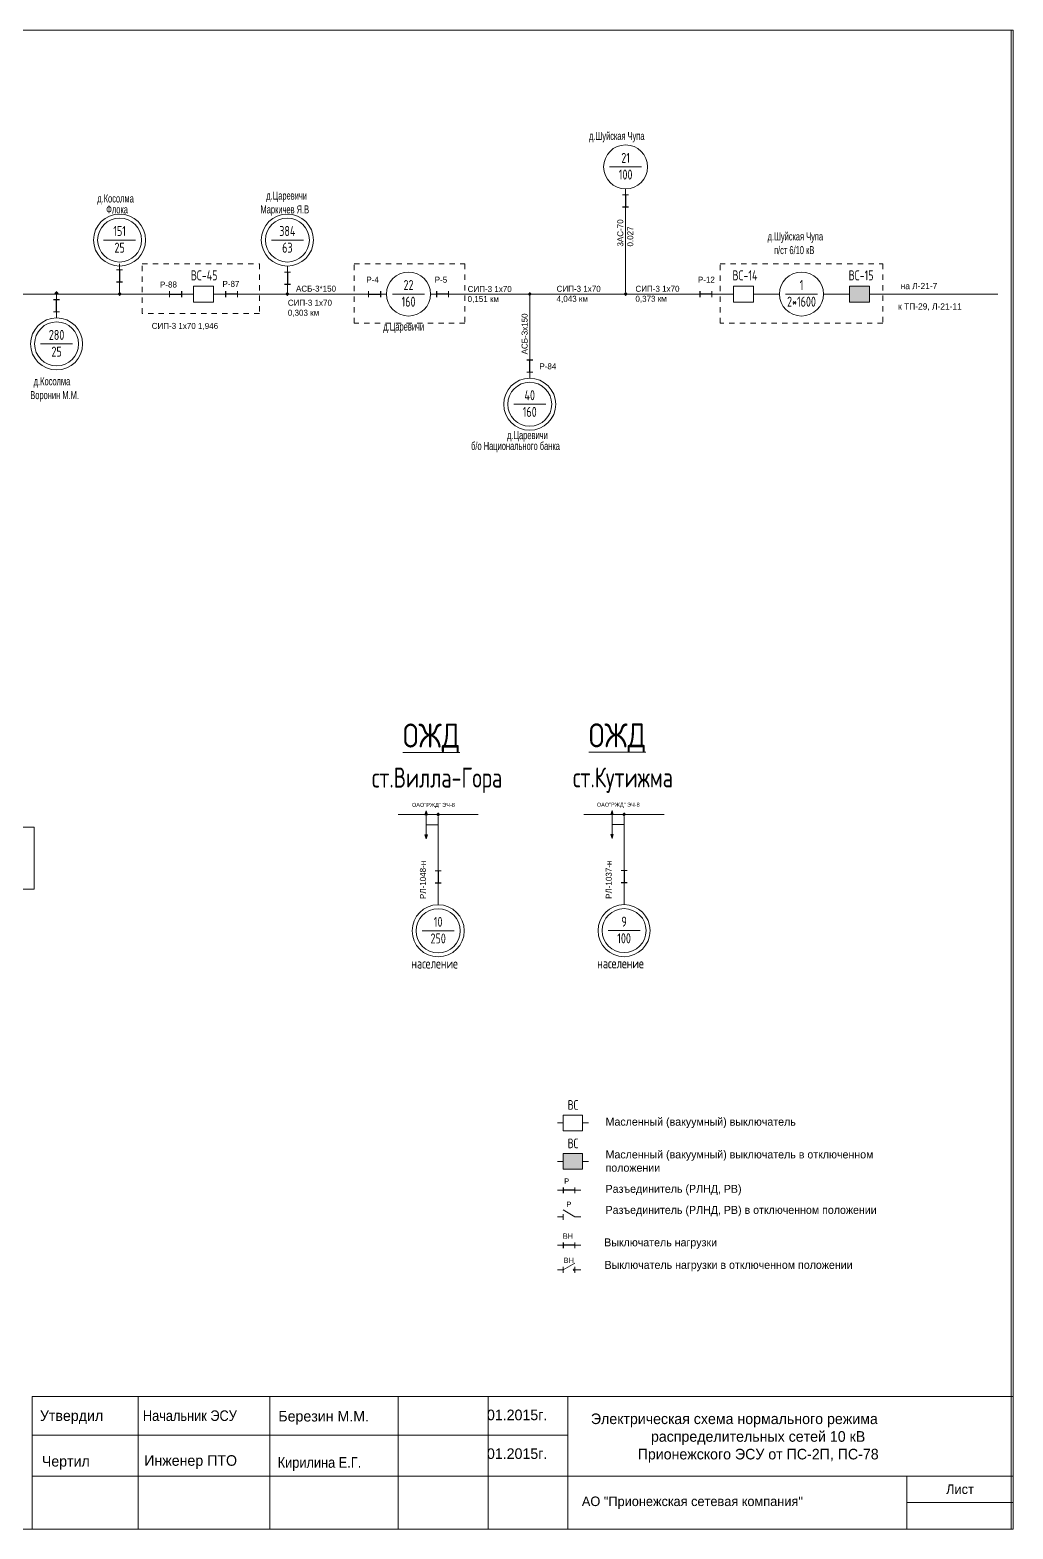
# Model space of a CAD drawing. Header units: millimetres. Extents: x 11 to 409, y 3 to 285.
# Drawn here: x 223.6 to 409, y 2.6 to 285.5 of the extents above; entities that cross this region are included whole.
import ezdxf
from ezdxf.enums import TextEntityAlignment as Align

# ---------------------------------------------------------------- set-up
doc = ezdxf.new("R2010")
doc.units = ezdxf.units.MM
doc.linetypes.add('JIS_02_1.0', pattern=[2, 1, -1])
for name, color, linetype, lineweight in [('10_КВ', 250, 'Continuous', 18), ('АТРИБУТЫ', 7, 'Continuous', 13), ('РАЗЪЕД_РУБИЛЬН', 150, 'Continuous', 13), ('ТЕКСТ', 7, 'Continuous', 13)]:
    doc.layers.add(name, color=color, linetype=linetype, lineweight=lineweight)
doc.layers.add('Слой1', color=7, linetype='Continuous', lineweight=13, plot=False)
doc.layers.add('СХ_ОПЕРАТИВНАЯ', color=10, linetype='Continuous')
doc.layers.add('ШУНТ_РАЗЪЕД', color=161, linetype='Continuous')
doc.styles.add('ATTRIB', font='txt.shx', dxfattribs={"width": 0.7, "height": 5})
doc.styles.add('PRINADLEGNOST', font='txt.shx', dxfattribs={"width": 0.7, "height": 7})
doc.styles.add('МП', font='txt.shx', dxfattribs={"width": 0.7, "height": 2.5})
doc.styles.add('ПС', font='txt.shx', dxfattribs={"width": 0.8, "height": 12})
doc.styles.add('ТЕКСТ_МОДЕЛИ', font='txt.shx', dxfattribs={"width": 0.7, "height": 5})

# ---------------------------------------------------------------- blocks, each defined once
blk = doc.blocks.new('ОТВЕТВЛЕНИЕ')
at = {"color": 0, "linetype": 'ByBlock'}
blk.add_solid([(0, 1.06), (1.06, 0), (-1.06, 0), (0, -1.06)], dxfattribs=at)
blk = doc.blocks.new('ВЫКЛЮЧАТЕЛЬ')
at = {"color": 0, "linetype": 'ByBlock'}
for p, q in [((0, 0), (0, -3)), ((0, -13), (0, -16))]:
    blk.add_line(p, q, dxfattribs=at)
blk.add_lwpolyline([(-4, -3), (4, -3), (4, -13), (-4, -13)], close=True, dxfattribs=at)
at = {"layer": 'АТРИБУТЫ', "style": 'ATTRIB', "width": 0.7}
blk.add_attdef('ДИСП_НОМ', text='', height=5, dxfattribs=at).set_placement((-6, -8), align=Align.MIDDLE_RIGHT)
at = {"layer": 'АТРИБУТЫ', "style": 'ATTRIB', "width": 0.7, "flags": 1}
blk.add_attdef('КОД', text='', height=5, dxfattribs=at).set_placement((-6, -14), align=Align.MIDDLE_RIGHT)
blk = doc.blocks.new('РАЗЪЕДИНИТЕЛЬ')
at = {"color": 0, "linetype": 'ByBlock'}
for p, q in [((0, 0), (0, -3)), ((0, -9), (0, -12))]:
    blk.add_line(p, q, dxfattribs=at)
at = {"layer": 'РАЗЪЕД_РУБИЛЬН', "color": 0, "linetype": 'ByBlock'}
blk.add_line((-1.5, -3), (1.5, -3), dxfattribs=at)
at = {"layer": 'СХ_ОПЕРАТИВНАЯ', "color": 0, "linetype": 'ByBlock'}
blk.add_line((-1.5, -9), (1.5, -9), dxfattribs=at)
at = {"layer": 'ШУНТ_РАЗЪЕД', "color": 0}
blk.add_line((0, -3), (0, -9), dxfattribs=at)
at = {"layer": 'РАЗЪЕД_РУБИЛЬН', "color": 7, "style": 'ATTRIB', "width": 0.7}
blk.add_attdef('ДИСП_НОМ', text='', height=5, dxfattribs=at).set_placement((-4.75, -6), align=Align.MIDDLE_RIGHT)
at = {"layer": 'РАЗЪЕД_РУБИЛЬН', "color": 7, "style": 'ATTRIB', "width": 0.7, "flags": 1}
blk.add_attdef('КОД', text='', height=5, dxfattribs=at).set_placement((-4.75, -12), align=Align.MIDDLE_RIGHT)
blk = doc.blocks.new('ТРАНСФ_ПОДСТ')
at = {"color": 7}
blk.add_line((-8, -11), (8, -11), dxfattribs=at)
at = {"color": 0}
blk.add_circle((0, -11), 11, dxfattribs=at)
at = {"layer": 'АТРИБУТЫ', "style": 'ATTRIB', "width": 0.7, "flags": 4}
for tag, p in [('OBOZN', (0, -9)), ('MOCHNOCT', (0, -17.33))]:
    blk.add_attdef(tag, text='', height=5, dxfattribs=at).set_placement(p, align=Align.CENTER)
at = {"layer": 'АТРИБУТЫ', "style": 'ТЕКСТ_МОДЕЛИ', "width": 0.7}
blk.add_attdef('MESTO_1', text='', height=5, dxfattribs=at).set_placement((14, -11), align=Align.BOTTOM_LEFT)
blk.add_attdef('MESTO_2', text='', height=5, dxfattribs=at).set_placement((14, -12), align=Align.TOP_LEFT)
blk = doc.blocks.new('НАЗВАНИЕ_ОБЪЕКТА')
at = {"layer": 'АТРИБУТЫ'}
for tag, height, style, width, p in [('НОМЕР-ПС', 12, 'ПС', 0.8, (0, 0)), ('МЕСТОПОЛОЖЕНИЕ', 10, 'МП', 0.7, (0, -22)), ('ПРИНАДЛЕЖНОСТЬ', 7, 'PRINADLEGNOST', 0.7, (0, -37))]:
    blk.add_attdef(tag, text='', height=height, dxfattribs=dict(at, style=style, width=width)).set_placement(p, align=Align.TOP_CENTER)

msp = doc.modelspace()

# ---------------------------------------------------------------- hatches: boundary and pattern name
at = {"layer": '10_КВ'}
h = msp.add_hatch(color=7, dxfattribs=at)
h.dxf.hatch_style = 1
h.paths.add_polyline_path([(381.96, 234.14), (381.96, 237.16), (378.19, 237.16), (378.19, 234.14)])
edge = h.paths.add_edge_path()
edge.add_line((378.19, 235.65), (377.06, 235.65))
edge = h.paths.add_edge_path()
edge.add_line((383.1, 235.65), (381.96, 235.65))
h.paths.add_polyline_path([(376.52, 237.75), (383.19, 237.75), (383.19, 240.58), (376.52, 240.58)], flags=9)
h = msp.add_hatch(color=256, dxfattribs=at)
h.paths.add_polyline_path([(298.32, 138.15), (298.32, 137.4), (298.55, 137.4)])
h.paths.add_polyline_path([(298.32, 138.15), (298.1, 137.4), (298.32, 137.4)])
h.paths.add_polyline_path([(298.55, 133.62), (298.32, 133.62), (298.32, 132.87)])
h.paths.add_polyline_path([(298.32, 133.62), (298.1, 133.62), (298.32, 132.87)])
h = msp.add_hatch(color=256, dxfattribs=at)
h.paths.add_polyline_path([(333.4, 138.19), (333.4, 137.43), (333.62, 137.43)])
h.paths.add_polyline_path([(333.4, 138.19), (333.17, 137.43), (333.4, 137.43)])
h.paths.add_polyline_path([(333.62, 133.66), (333.4, 133.66), (333.4, 132.9)])
h.paths.add_polyline_path([(333.4, 133.66), (333.17, 133.66), (333.4, 132.9)])
msp.add_hatch(color=7, dxfattribs=at).paths.add_polyline_path([(324.19, 73.44), (324.19, 70.52), (327.84, 70.52), (327.84, 73.44)])

# ---------------------------------------------------------------- linework, layer by layer
at = {"layer": '10_КВ', "color": 7}
for p, q in [((335.95, 236.8), (335.95, 250.96)), ((218.43, 235.65), (251.67, 235.65)), ((228.61, 231.51), (228.61, 235.64)), ((240.5, 235.65), (240.5, 236.8)), ((240.5, 235.65), (248.77, 235.65)), ((263.87, 235.65), (272.14, 235.65)), ((272.14, 235.65), (272.14, 236.4)), ((272.14, 235.65), (286.32, 235.65)), ((303.68, 235.65), (317.86, 235.65)), ((317.86, 235.65), (335.95, 235.65)), ((317.86, 235.65), (317.86, 234.89)), ((317.86, 224.29), (317.86, 234.89)), ((335.95, 236.05), (335.95, 236.8)), ((335.95, 235.65), (355.16, 235.65)), ((361.2, 235.65), (364.98, 235.65)), ((373.28, 235.65), (377.06, 235.65)), ((383.1, 235.65), (406.19, 235.65)), ((326.38, 61.5), (324.2, 62.81)), ((323.1, 61.5), (324.19, 61.5)), ((324.19, 61.5), (324.19, 62.05)), ((324.19, 61.5), (324.19, 60.95)), ((326.38, 61.5), (327.48, 61.5)), ((323.1, 51.51), (324.19, 51.51)), ((324.19, 51.51), (326.4, 52.75)), ((324.19, 50.96), (324.19, 52.06)), ((326.38, 50.96), (326.38, 52.06)), ((327.48, 51.51), (326.38, 51.51)), ((409.03, 27.61), (224.03, 27.61)), ((224.03, 27.61), (224.03, 2.61)), ((243.98, 27.61), (243.98, 2.61)), ((268.86, 27.61), (268.86, 2.61)), ((293.03, 27.61), (293.03, 2.61)), ((310.03, 27.61), (310.03, 2.61)), ((325.03, 27.61), (325.03, 2.61)), ((325.03, 20.3), (224.03, 20.3)), ((409.03, 12.61), (224.03, 12.61)), ((389.03, 2.61), (389.03, 12.61)), ((389.03, 7.61), (409.03, 7.61))]:
    msp.add_line(p, q, dxfattribs=at)
at = {"layer": '10_КВ'}
for p, q in [((293.02, 137.42), (308.13, 137.42)), ((298.32, 138.15), (298.1, 137.4)), ((298.1, 137.4), (298.55, 137.4)), ((298.32, 132.87), (298.32, 138.15)), ((298.32, 138.15), (298.55, 137.4)), ((300.59, 137.02), (300.59, 127.95)), ((328.09, 137.45), (343.2, 137.45)), ((333.4, 138.19), (333.17, 137.43)), ((333.17, 137.43), (333.62, 137.43)), ((333.4, 132.9), (333.4, 138.19)), ((333.4, 138.19), (333.62, 137.43)), ((335.66, 137.05), (335.66, 127.99)), ((152.19, 135.07), (224.35, 135.07)), ((224.35, 123.36), (224.35, 135.07)), ((298.32, 132.87), (298.1, 133.62)), ((298.1, 133.62), (298.55, 133.62)), ((298.32, 135.51), (300.59, 135.51)), ((298.32, 132.87), (298.55, 133.62)), ((333.4, 132.9), (333.17, 133.66)), ((333.17, 133.66), (333.62, 133.66)), ((333.4, 135.54), (335.66, 135.54)), ((333.4, 132.9), (333.62, 133.66)), ((220.57, 123.36), (224.35, 123.36)), ((300.59, 123.42), (300.59, 120.4)), ((335.66, 123.46), (335.66, 120.43))]:
    msp.add_line(p, q, dxfattribs=at)
at = {"layer": '10_КВ', "linetype": 'Continuous'}
msp.add_lwpolyline([(11.38, 2.61), (409.03, 2.61), (409.03, 285.47), (11.38, 285.47)], close=True, dxfattribs=at)
at = {"layer": '10_КВ', "color": 7, "linetype": 'JIS_02_1.0'}
for points in [[(244.76, 241.34), (266.86, 241.34), (266.86, 231.98), (244.76, 231.98)], [(284.74, 241.34), (305.63, 241.34), (305.63, 230.17), (284.74, 230.17)], [(353.76, 241.34), (384.49, 241.34), (384.49, 230.17), (353.76, 230.17)]]:
    msp.add_lwpolyline(points, close=True, dxfattribs=at)
at = {"layer": '10_КВ', "color": 7}
for centre, radius in [((240.5, 245.84), 4.91), ((272.14, 245.84), 4.91), ((228.61, 226.23), 4.91), ((317.86, 214.85), 4.91), ((300.59, 115.49), 4.91), ((335.66, 115.52), 4.91), ((326.23, 51.51), 0.154)]:
    msp.add_circle(centre, radius, dxfattribs=at)
at = {"layer": 'Слой1', "color": 3}
msp.add_lwpolyline([(408.7, 2.61), (408.7, 285.47)], dxfattribs=at)

# ---------------------------------------------------------------- block references
at = {"layer": '10_КВ', "color": 7}
ref = msp.add_blockref('ТРАНСФ_ПОДСТ', (335.95, 263.79), dxfattribs=dict(at, xscale=0.3774605460278821, yscale=0.3774605460278821, zscale=0.3774605460278821))
ref.add_attrib('MESTO_1', 'д.Шуйская Чупа', dxfattribs={"layer": 'АТРИБУТЫ', "height": 1.5098, "width": 0.7}).set_placement((329.04, 264.27), align=Align.BOTTOM_LEFT)
ref.add_attrib('OBOZN', '21', dxfattribs={"layer": 'АТРИБУТЫ', "height": 1.887, "style": 'ATTRIB', "width": 0.7, "flags": 4}).set_placement((335.95, 260.4), align=Align.CENTER)
ref.add_attrib('MOCHNOCT', '100', dxfattribs={"layer": 'АТРИБУТЫ', "height": 1.887, "style": 'ATTRIB', "width": 0.7, "flags": 4}).set_placement((335.95, 257.25), align=Align.CENTER)
ref = msp.add_blockref('ТРАНСФ_ПОДСТ', (272.14, 249.99), dxfattribs=dict(at, xscale=0.3774605460278821, yscale=0.3774605460278821, zscale=0.3774605460278821))
ref.add_attrib('MESTO_1', 'д.Царевичи', dxfattribs={"layer": 'АТРИБУТЫ', "height": 1.51, "width": 0.7}).set_placement((268.15, 253.01), align=Align.BOTTOM_LEFT)
ref.add_attrib('MESTO_2', 'Маркичев Я.В', dxfattribs={"layer": 'АТРИБУТЫ', "height": 1.5098, "width": 0.7}).set_placement((267.07, 252.37), align=Align.TOP_LEFT)
ref.add_attrib('OBOZN', '384', dxfattribs={"layer": 'АТРИБУТЫ', "height": 1.887, "style": 'ATTRIB', "width": 0.7, "flags": 4}).set_placement((272.14, 246.6), align=Align.CENTER)
ref.add_attrib('MOCHNOCT', '63', dxfattribs={"layer": 'АТРИБУТЫ', "height": 1.887, "style": 'ATTRIB', "width": 0.7, "flags": 4}).set_placement((272.14, 243.45), align=Align.CENTER)
at = {"layer": '10_КВ', "color": 7, "xscale": 0.3774605460278821, "yscale": 0.3774605460278821, "zscale": 0.3774605460278821}
for name, p in [('РАЗЪЕДИНИТЕЛЬ', (335.95, 255.49)), ('РАЗЪЕДИНИТЕЛЬ', (240.5, 241.33)), ('РАЗЪЕДИНИТЕЛЬ', (272.14, 240.93)), ('ОТВЕТВЛЕНИЕ', (228.59, 235.79)), ('ОТВЕТВЛЕНИЕ', (240.5, 235.65)), ('ОТВЕТВЛЕНИЕ', (272.14, 235.65)), ('ОТВЕТВЛЕНИЕ', (317.87, 235.65)), ('ОТВЕТВЛЕНИЕ', (335.95, 235.65))]:
    msp.add_blockref(name, p, dxfattribs=at)
at = {"layer": '10_КВ', "color": 7}
ref = msp.add_blockref('ТРАНСФ_ПОДСТ', (240.5, 249.99), dxfattribs=dict(at, xscale=0.3774605460278821, yscale=0.3774605460278821, zscale=0.3774605460278821))
ref.add_attrib('MESTO_1', 'д.Косолма', dxfattribs={"layer": 'АТРИБУТЫ', "height": 1.51, "width": 0.7}).set_placement((236.27, 252.47), align=Align.BOTTOM_LEFT)
ref.add_attrib('MESTO_2', 'Флока', dxfattribs={"layer": 'АТРИБУТЫ', "height": 1.51, "width": 0.7}).set_placement((237.97, 252.37), align=Align.TOP_LEFT)
ref.add_attrib('OBOZN', '151', dxfattribs={"layer": 'АТРИБУТЫ', "height": 1.887, "style": 'ATTRIB', "width": 0.7, "flags": 4}).set_placement((240.5, 246.6), align=Align.CENTER)
ref.add_attrib('MOCHNOCT', '25', dxfattribs={"layer": 'АТРИБУТЫ', "height": 1.887, "style": 'ATTRIB', "width": 0.7, "flags": 4}).set_placement((240.5, 243.45), align=Align.CENTER)
ref = msp.add_blockref('ТРАНСФ_ПОДСТ', (369.13, 239.8), dxfattribs=dict(at, xscale=0.3774605460278821, yscale=0.3774605460278821, zscale=0.3774605460278821))
ref.add_attrib('MESTO_1', 'д.Шуйская Чупа', dxfattribs={"layer": 'АТРИБУТЫ', "height": 1.5098, "width": 0.7}).set_placement((362.73, 245.31), align=Align.BOTTOM_LEFT)
ref.add_attrib('MESTO_2', 'п/ст 6/10 кВ', dxfattribs={"layer": 'АТРИБУТЫ', "height": 1.5098, "width": 0.7}).set_placement((363.94, 244.69), align=Align.TOP_LEFT)
ref.add_attrib('OBOZN', '1', dxfattribs={"layer": 'АТРИБУТЫ', "height": 1.89, "style": 'ATTRIB', "width": 0.7, "flags": 4}).set_placement((369.13, 236.4), align=Align.CENTER)
ref.add_attrib('MOCHNOCT', '2*1600', dxfattribs={"layer": 'АТРИБУТЫ', "height": 1.887, "style": 'ATTRIB', "width": 0.7, "flags": 4}).set_placement((369.13, 233.26), align=Align.CENTER)
ref = msp.add_blockref('ВЫКЛЮЧАТЕЛЬ', (259.34, 235.65), dxfattribs=dict(at, xscale=-0.3774605460280221, yscale=0.3774605460280221, zscale=0.3774605460280444, rotation=270))
ref.add_attrib('ДИСП_НОМ', 'ВС-45', dxfattribs={"layer": 'АТРИБУТЫ', "height": 1.887, "style": 'ATTRIB', "width": 0.7}).set_placement((258.96, 239.17), align=Align.MIDDLE_RIGHT)
ref = msp.add_blockref('ТРАНСФ_ПОДСТ', (295, 239.8), dxfattribs=dict(at, xscale=0.3774605460278821, yscale=0.3774605460278821, zscale=0.3774605460278821))
ref.add_attrib('MESTO_1', 'д.Царевичи', dxfattribs={"layer": 'АТРИБУТЫ', "height": 1.51, "width": 0.7}).set_placement((290.25, 228.3), align=Align.BOTTOM_LEFT)
ref.add_attrib('OBOZN', '22', dxfattribs={"layer": 'АТРИБУТЫ', "height": 1.887, "style": 'ATTRIB', "width": 0.7, "flags": 4}).set_placement((295, 236.4), align=Align.CENTER)
ref.add_attrib('MOCHNOCT', '160', dxfattribs={"layer": 'АТРИБУТЫ', "height": 1.887, "style": 'ATTRIB', "width": 0.7, "flags": 4}).set_placement((295, 233.26), align=Align.CENTER)
ref = msp.add_blockref('ВЫКЛЮЧАТЕЛЬ', (361.2, 235.65), dxfattribs=dict(at, xscale=-0.3774605460280221, yscale=0.3774605460280221, zscale=0.3774605460280444, rotation=270))
ref.add_attrib('ДИСП_НОМ', 'ВС-14', dxfattribs={"layer": 'АТРИБУТЫ', "height": 1.887, "style": 'ATTRIB', "width": 0.7}).set_placement((360.83, 239.17), align=Align.MIDDLE_RIGHT)
ref = msp.add_blockref('ВЫКЛЮЧАТЕЛЬ', (383.1, 235.65), dxfattribs=dict(at, xscale=-0.3774605460280221, yscale=0.3774605460280221, zscale=0.3774605460280444, rotation=270))
ref.add_attrib('ДИСП_НОМ', 'ВС-15', dxfattribs={"layer": 'АТРИБУТЫ', "height": 1.887, "style": 'ATTRIB', "width": 0.7}).set_placement((382.72, 239.17), align=Align.MIDDLE_RIGHT)
for p, xscale, yscale, zscale, rotation in [((228.61, 231.14), 0.3774605460278821, 0.3774605460278821, 0.3774605460278821, 180), ((248.77, 235.65), -0.3774605460280221, 0.3774605460280221, 0.3774605460280444, 90), ((263.87, 235.65), 0.3774605460280221, 0.3774605460280221, 0.3774605460280221, 270), ((286.32, 235.65), -0.3774605460280221, 0.3774605460280221, 0.3774605460280444, 90), ((303.68, 235.65), 0.3774605460280221, 0.3774605460280221, 0.3774605460280221, 270), ((353.32, 235.65), 0.3774605460280221, 0.3774605460280221, 0.3774605460280221, 270), ((317.86, 219.76), 0.3774605460278821, 0.3774605460278821, 0.3774605460278821, 180)]:
    msp.add_blockref('РАЗЪЕДИНИТЕЛЬ', p, dxfattribs=dict(at, xscale=xscale, yscale=yscale, zscale=zscale, rotation=rotation))
ref = msp.add_blockref('ТРАНСФ_ПОДСТ', (228.61, 230.39), dxfattribs=dict(at, xscale=0.3774605460278821, yscale=0.3774605460278821, zscale=0.3774605460278821))
ref.add_attrib('MESTO_1', 'д.Косолма', dxfattribs={"layer": 'АТРИБУТЫ', "height": 1.51, "width": 0.7}).set_placement((224.29, 217.98), align=Align.BOTTOM_LEFT)
ref.add_attrib('MESTO_2', 'Воронин М.М.', dxfattribs={"layer": 'АТРИБУТЫ', "height": 1.5098, "width": 0.7}).set_placement((223.64, 217.33), align=Align.TOP_LEFT)
ref.add_attrib('OBOZN', '280', dxfattribs={"layer": 'АТРИБУТЫ', "height": 1.887, "style": 'ATTRIB', "width": 0.7, "flags": 4}).set_placement((228.61, 226.99), align=Align.CENTER)
ref.add_attrib('MOCHNOCT', '25', dxfattribs={"layer": 'АТРИБУТЫ', "height": 1.887, "style": 'ATTRIB', "width": 0.7, "flags": 4}).set_placement((228.61, 223.84), align=Align.CENTER)
ref = msp.add_blockref('ТРАНСФ_ПОДСТ', (317.86, 219), dxfattribs=dict(at, xscale=0.3774605460278821, yscale=0.3774605460278821, zscale=0.3774605460278821))
ref.add_attrib('MESTO_1', 'д.Царевичи', dxfattribs={"layer": 'АТРИБУТЫ', "height": 1.51, "width": 0.7}).set_placement((313.58, 207.81), align=Align.BOTTOM_LEFT)
ref.add_attrib('MESTO_2', 'б/о Национального банка', dxfattribs={"layer": 'АТРИБУТЫ', "height": 1.5098, "width": 0.7}).set_placement((306.8, 207.74), align=Align.TOP_LEFT)
ref.add_attrib('OBOZN', '40', dxfattribs={"layer": 'АТРИБУТЫ', "height": 1.887, "style": 'ATTRIB', "width": 0.7, "flags": 4}).set_placement((317.86, 215.61), align=Align.CENTER)
ref.add_attrib('MOCHNOCT', '160', dxfattribs={"layer": 'АТРИБУТЫ', "height": 1.887, "style": 'ATTRIB', "width": 0.7, "flags": 4}).set_placement((317.86, 212.46), align=Align.CENTER)
at = {"layer": '10_КВ'}
ref = msp.add_blockref('НАЗВАНИЕ_ОБЪЕКТА', (300.38, 154.6), dxfattribs=dict(at, xscale=-0.3777638315907391, yscale=0.3777638315907391, zscale=0.3777638315907391))
ref.add_attrib('НОМЕР-ПС', '%%UОЖД', dxfattribs={"layer": 'АТРИБУТЫ', "height": 4.533, "style": 'ПС', "width": 0.8}).set_placement((299.3, 154.6), align=Align.TOP_CENTER)
ref.add_attrib('МЕСТОПОЛОЖЕНИЕ', 'ст.Вилла-Гора', dxfattribs={"layer": 'АТРИБУТЫ', "height": 3.7776, "style": 'МП', "width": 0.7}).set_placement((300.38, 146.29), align=Align.TOP_CENTER)
ref = msp.add_blockref('НАЗВАНИЕ_ОБЪЕКТА', (335.45, 154.64), dxfattribs=dict(at, xscale=-0.3777638315907391, yscale=0.3777638315907391, zscale=0.3777638315907391))
ref.add_attrib('НОМЕР-ПС', '%%UОЖД', dxfattribs={"layer": 'АТРИБУТЫ', "height": 4.533, "style": 'ПС', "width": 0.8}).set_placement((334.37, 154.64), align=Align.TOP_CENTER)
ref.add_attrib('МЕСТОПОЛОЖЕНИЕ', 'ст.Кутижма', dxfattribs={"layer": 'АТРИБУТЫ', "height": 3.778, "style": 'МП', "width": 0.7}).set_placement((335.45, 146.33), align=Align.TOP_CENTER)
at = {"layer": '10_КВ', "xscale": 0.3777638315907391, "yscale": 0.3777638315907391, "zscale": 0.3777638315907391}
for name, p in [('ОТВЕТВЛЕНИЕ', (300.59, 137.42)), ('ОТВЕТВЛЕНИЕ', (335.66, 137.46)), ('РАЗЪЕДИНИТЕЛЬ', (300.59, 127.95)), ('РАЗЪЕДИНИТЕЛЬ', (335.66, 127.99))]:
    msp.add_blockref(name, p, dxfattribs=at)
at = {"layer": '10_КВ'}
ref = msp.add_blockref('ТРАНСФ_ПОДСТ', (300.59, 119.64), dxfattribs=dict(at, xscale=0.3777638315907391, yscale=0.3777638315907391, zscale=0.3777638315907391))
ref.add_attrib('MESTO_1', 'население', dxfattribs={"layer": 'АТРИБУТЫ', "height": 1.889, "style": 'ТЕКСТ_МОДЕЛИ', "width": 0.7}).set_placement((295.52, 107.81), align=Align.BOTTOM_LEFT)
ref.add_attrib('OBOZN', '10', dxfattribs={"layer": 'АТРИБУТЫ', "height": 1.889, "style": 'ATTRIB', "width": 0.7, "flags": 4}).set_placement((300.59, 116.24), align=Align.CENTER)
ref.add_attrib('MOCHNOCT', '250', dxfattribs={"layer": 'АТРИБУТЫ', "height": 1.889, "style": 'ATTRIB', "width": 0.7, "flags": 4}).set_placement((300.59, 113.1), align=Align.CENTER)
ref = msp.add_blockref('ТРАНСФ_ПОДСТ', (335.66, 119.68), dxfattribs=dict(at, xscale=0.3777638315907391, yscale=0.3777638315907391, zscale=0.3777638315907391))
ref.add_attrib('MESTO_1', 'население', dxfattribs={"layer": 'АТРИБУТЫ', "height": 1.889, "style": 'ТЕКСТ_МОДЕЛИ', "width": 0.7}).set_placement((330.59, 107.84), align=Align.BOTTOM_LEFT)
ref.add_attrib('OBOZN', '9', dxfattribs={"layer": 'АТРИБУТЫ', "height": 1.89, "style": 'ATTRIB', "width": 0.7, "flags": 4}).set_placement((335.66, 116.28), align=Align.CENTER)
ref.add_attrib('MOCHNOCT', '100', dxfattribs={"layer": 'АТРИБУТЫ', "height": 1.889, "style": 'ATTRIB', "width": 0.7, "flags": 4}).set_placement((335.66, 113.13), align=Align.CENTER)
at = {"layer": '10_КВ', "color": 7}
ref = msp.add_blockref('ВЫКЛЮЧАТЕЛЬ', (328.93, 79.23), dxfattribs=dict(at, xscale=-0.3645000000001346, yscale=0.3645000000001346, zscale=0.3645, rotation=270))
ref.add_attrib('ДИСП_НОМ', 'ВС', dxfattribs={"layer": 'АТРИБУТЫ', "height": 1.823, "style": 'ATTRIB', "width": 0.7}).set_placement((327.03, 82.63), align=Align.MIDDLE_RIGHT)
ref = msp.add_blockref('ВЫКЛЮЧАТЕЛЬ', (328.93, 71.98), dxfattribs=dict(at, xscale=-0.3645000000001346, yscale=0.3645000000001346, zscale=0.3645, rotation=270))
ref.add_attrib('ДИСП_НОМ', 'ВС', dxfattribs={"layer": 'АТРИБУТЫ', "height": 1.823, "style": 'ATTRIB', "width": 0.7}).set_placement((327.03, 75.38), align=Align.MIDDLE_RIGHT)
ref = msp.add_blockref('РАЗЪЕДИНИТЕЛЬ', (327.48, 66.53), dxfattribs=dict(at, xscale=0.3645000000001346, yscale=0.3645000000001346, zscale=0.3645000000001346, rotation=270))
ref.add_attrib('ДИСП_НОМ', 'Р', dxfattribs={"layer": 'РАЗЪЕД_РУБИЛЬН', "color": 7, "height": 1}).set_placement((325.29, 68.26), align=Align.MIDDLE_RIGHT)
ref = msp.add_blockref('РАЗЪЕДИНИТЕЛЬ', (327.48, 56.15), dxfattribs=dict(at, xscale=0.3645000000001346, yscale=0.3645000000001346, zscale=0.3645000000001346, rotation=270))
ref.add_attrib('ДИСП_НОМ', 'ВН', dxfattribs={"layer": 'РАЗЪЕД_РУБИЛЬН', "color": 7, "height": 1}).set_placement((326.01, 57.88), align=Align.MIDDLE_RIGHT)

# ---------------------------------------------------------------- texts
for s, insert, char_height, width, attachment_point in [('Масленный (вакуумный) выключатель', (332.17, 80.22), 1.5, 55.4937, 1), ('Масленный (вакуумный) выключатель в отключенном положении', (332.17, 74.04), 1.5, 55.4937, 1), ('Разъединитель (РЛНД, РВ)', (332.17, 67.55), 1.5, 55.4937, 1), ('Разъединитель (РЛНД, РВ) в отключенном положении', (332.17, 63.57), 1.5, 55.4937, 1), ('Выключатель нагрузки', (331.91, 57.45), 1.5, 55.4937, 1), ('ВН', (324.27, 53.82), 1, 55.4937, 1), ('Выключатель нагрузки в отключенном положении', (331.99, 53.2), 1.5, 55.4937, 1), ('Утвердил', (225.46, 25), 2, 17, 1), ('{\\W0.9;Начальник ЭСУ}', (244.89, 25), 2, 28.2382, 1), ('Березин М.М.', (270.44, 24.9), 2, 24.7074, 1), (' 01.2015г.', (309.05, 25.14), 2, 23.9771, 1), ('\\pi9.1668;Электрическая схема нормального режима \\P\\pi20.5;распределительных сетей 10 кВ\\P\\pi18;Прионежского ЭСУ от ПС-2П, ПС-78', (320.23, 24.41), 2, 84, 1), (' 01.2015г.', (309.05, 17.83), 2, 23.9771, 1), ('Чертил', (225.83, 16.4), 2, 17, 1), ('Инженер ПТО', (245.14, 16.54), 2, 23.9771, 1), ('{\\W0.9;Кирилина Е.Г.}', (270.32, 16.17), 2, 24.7074, 1), ('АО "Прионежская сетевая компания"', (327.7, 8.74), 1.8, 74.3787, 1), ('Лист', (399.03, 10.11), 1.8, 20, 5)]:
    msp.add_mtext(s, dxfattribs=dict(at, insert=insert, char_height=char_height, width=width, attachment_point=attachment_point))
at = {"layer": 'ТЕКСТ', "color": 7, "char_height": 1.132, "attachment_point": 1, "rotation": 90}
for s, insert, width in [('3АС-70 \\P0.027', (334.37, 244.61), 36.3315), ('АСБ-3х150', (316.32, 224.26), 11.4305)]:
    msp.add_mtext(s, dxfattribs=dict(at, insert=insert, width=width))
at = {"layer": 'ТЕКСТ', "color": 7, "attachment_point": 1}
for s, insert, char_height, width in [('Р-88', (248.11, 238.01), 1.132, 3.4432), ('Р-87', (259.9, 238.13), 1.132, 3.4432), ('Р-4', (287.04, 238.92), 1.132, 3.4432), ('Р-5', (299.94, 238.92), 1.132, 3.4432), ('Р-12', (349.58, 238.92), 1.132, 3.4432), ('на Л-21-7', (387.83, 237.75), 1.182, 48.5264), ('АСБ-3*150', (273.77, 237.23), 1.132, 11.4305), ('СИП-3 1х70 \\P0,151 км', (306.15, 237.16), 1.1324, 10.453), ('СИП-3 1х70 \\P4,043 км', (322.93, 237.2), 1.1324, 11.3897), ('СИП-3 1х70 \\P0,373 км', (337.8, 237.21), 1.1324, 11.2082), ('СИП-3 1х70 \\P0,303 км', (272.23, 234.57), 1.1324, 12.5079), ('к ТП-29, Л-21-11', (387.36, 233.9), 1.1816, 34.2574), ('СИП-3 1х70 1,946', (246.55, 230.2), 1.1324, 16.5888), ('Р-84', (319.68, 222.57), 1.132, 3.4432), ('Р', (324.79, 64.39), 1, 4.6504)]:
    msp.add_mtext(s, dxfattribs=dict(at, insert=insert, char_height=char_height, width=width))
at = {"layer": 'ТЕКСТ', "char_height": 0.7555, "width": 19.8787, "attachment_point": 1}
for insert in [(295.65, 139.63), (330.52, 139.66)]:
    msp.add_mtext('ОАО"РЖД" ЭЧ-8', dxfattribs=dict(at, insert=insert))
at = {"layer": 'ТЕКСТ', "char_height": 1.133, "width": 7.8404, "attachment_point": 1, "rotation": 90}
for s, insert in [('РЛ-1048-н', (297.14, 121.48)), ('РЛ-1037-н', (332.21, 121.51))]:
    msp.add_mtext(s, dxfattribs=dict(at, insert=insert))

doc.saveas('drawing.dxf')
